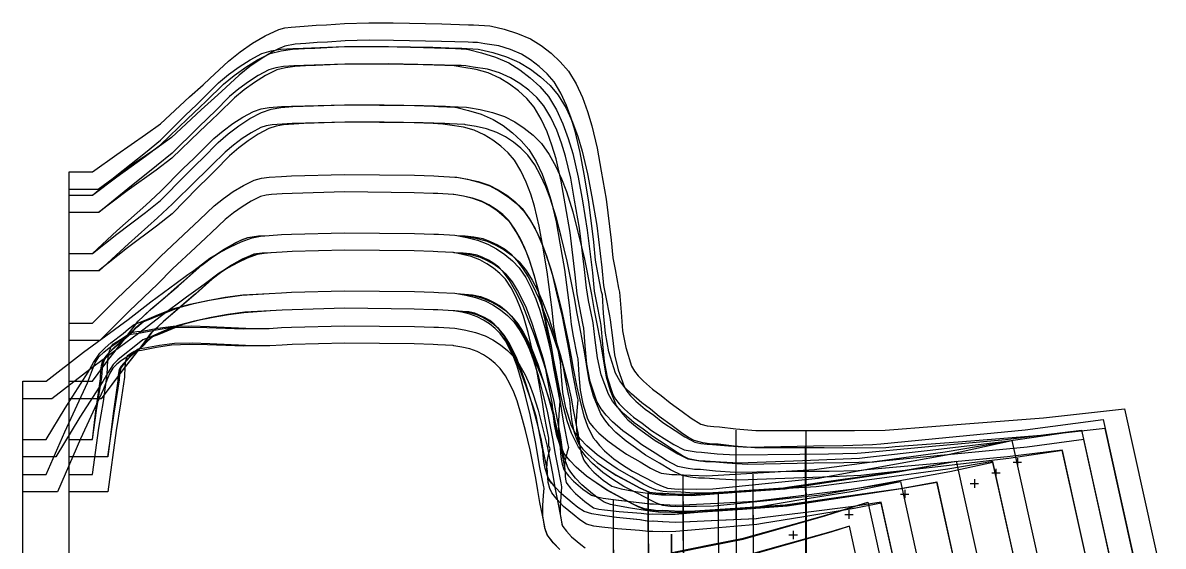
# Model space of a CAD drawing. Header units: inches. Extents: x 0 to 24.5, y 0 to 33.4.
# Drawn here: x 0 to 24.53, y 22.17 to 33.42 of the extents above; entities that cross this region are included whole.
import ezdxf

# ---------------------------------------------------------------- set-up
doc = ezdxf.new("R2010")
doc.units = ezdxf.units.IN

msp = doc.modelspace()

# ---------------------------------------------------------------- linework, layer by layer
at = {"layer": 'T001L001'}
for points in [[(1, 16.711), (1, 30.217), (1.236, 30.217), (1.499, 30.217), (2.024, 30.595), (2.643, 31.02), (2.961, 31.25), (3.587, 31.829), (3.877, 32.09), (4.023, 32.222), (4.425, 32.599), (4.678, 32.799), (4.943, 32.982), (5.217, 33.146), (5.507, 33.28), (5.64, 33.313), (5.777, 33.332), (6.053, 33.353), (6.312, 33.371), (6.533, 33.38), (6.923, 33.411), (7.446, 33.422), (7.968, 33.419), (9.014, 33.397), (9.591, 33.38), (9.695, 33.377), (10.048, 33.358), (10.085, 33.352), (10.355, 33.283), (10.644, 33.195), (10.919, 33.076), (11.149, 32.933), (11.365, 32.769), (11.564, 32.587), (11.739, 32.383), (11.904, 32.109), (12.038, 31.818), (12.15, 31.516), (12.244, 31.207), (12.358, 30.725), (12.445, 30.237), (12.548, 29.633), (12.659, 28.747), (12.695, 28.37), (12.741, 28.119), (12.819, 27.718), (12.839, 27.633), (12.87, 27.203), (12.905, 26.801), (12.97, 26.444), (13.097, 26.044), (13.159, 25.934), (13.238, 25.834), (13.35, 25.717), (13.548, 25.548), (13.734, 25.415), (13.924, 25.252), (14.183, 25.066), (14.381, 24.921), (14.589, 24.796), (14.725, 24.763), (14.864, 24.743), (14.987, 24.739), (15.343, 24.698), (15.768, 24.662), (17.237, 24.662), (17.896, 24.657), (18.555, 24.664), (18.74, 24.679), (20.189, 24.792), (21.96, 24.93), (23.703, 25.124), (24.534, 21.371)], [(23.966, 21.625), (23.285, 24.7), (21.995, 24.557), (20.218, 24.418), (18.769, 24.305), (18.57, 24.289), (17.904, 24.281), (17.238, 24.287), (15.752, 24.287), (15.306, 24.324), (14.96, 24.365), (14.822, 24.369), (14.63, 24.397), (14.444, 24.443), (14.319, 24.509), (14.201, 24.588), (13.97, 24.758), (13.692, 24.957), (13.502, 25.12), (13.316, 25.253), (13.093, 25.444), (12.955, 25.587), (12.847, 25.724), (12.752, 25.893), (12.605, 26.353), (12.533, 26.752), (12.496, 27.173), (12.468, 27.576), (12.453, 27.639), (12.373, 28.05), (12.324, 28.318), (12.286, 28.706), (12.177, 29.578), (12.077, 30.168), (11.994, 30.634), (11.885, 31.093), (11.8, 31.372), (11.699, 31.645), (11.578, 31.907), (11.43, 32.154), (11.279, 32.328), (11.109, 32.484), (10.925, 32.624), (10.728, 32.747), (10.493, 32.852), (10.244, 32.925), (9.941, 32.971), (9.783, 32.997), (9.679, 33.002), (9.579, 33.006), (9.007, 33.022), (7.972, 33.043), (7.455, 33.046), (6.937, 33.036), (6.556, 33.005), (6.333, 32.996), (6.091, 32.979), (5.861, 32.963), (5.638, 32.919), (5.504, 32.864), (5.375, 32.798), (5.125, 32.648), (4.885, 32.482), (4.656, 32.3), (4.276, 31.946), (4.127, 31.812), (3.84, 31.553), (3.199, 30.959), (2.859, 30.713), (2.24, 30.288), (1.62, 29.842), (1.236, 29.842), (1, 29.842)], [(1, 16.711), (1, 29.717), (1.236, 29.717), (1.499, 29.717), (2.024, 30.113), (2.643, 30.559), (2.961, 30.8), (3.54, 31.359), (3.808, 31.611), (3.943, 31.738), (4.315, 32.101), (4.55, 32.293), (4.796, 32.47), (5.051, 32.63), (5.321, 32.764), (5.558, 32.823), (5.803, 32.853), (6.062, 32.871), (6.283, 32.88), (6.923, 32.911), (7.871, 32.913), (8.818, 32.896), (9.341, 32.88), (9.445, 32.877), (9.798, 32.858), (9.835, 32.852), (10.11, 32.782), (10.404, 32.692), (10.685, 32.571), (10.92, 32.426), (11.139, 32.258), (11.342, 32.073), (11.521, 31.865), (11.688, 31.586), (11.825, 31.29), (11.94, 30.982), (12.035, 30.667), (12.152, 30.177), (12.24, 29.679), (12.346, 29.064), (12.458, 28.161), (12.495, 27.777), (12.541, 27.526), (12.619, 27.125), (12.639, 27.04), (12.684, 26.65), (12.732, 26.286), (12.805, 25.963), (12.937, 25.604), (12.998, 25.506), (13.077, 25.407), (13.189, 25.289), (13.387, 25.121), (13.573, 24.987), (13.77, 24.833), (14.038, 24.66), (14.242, 24.525), (14.455, 24.409), (14.587, 24.38), (14.722, 24.363), (14.84, 24.361), (15.185, 24.328), (15.595, 24.301), (17.012, 24.329), (17.648, 24.336), (18.283, 24.356), (18.461, 24.374), (19.857, 24.51), (21.563, 24.677), (23.241, 24.896), (24.072, 21.144)], [(1, 16.711), (1, 29.717), (1.236, 29.717), (1.499, 29.717), (2.024, 30.149), (2.643, 30.637), (2.961, 30.9), (3.496, 31.428), (3.743, 31.666), (3.868, 31.787), (4.21, 32.129), (4.427, 32.311), (4.654, 32.478), (4.891, 32.63), (5.14, 32.76), (5.343, 32.819), (5.553, 32.853), (5.812, 32.871), (6.033, 32.88), (6.923, 32.911), (7.773, 32.911), (8.622, 32.895), (9.091, 32.88), (9.195, 32.877), (9.548, 32.858), (9.585, 32.852), (9.867, 32.78), (10.168, 32.687), (10.454, 32.562), (10.694, 32.413), (10.918, 32.241), (11.125, 32.051), (11.308, 31.838), (11.479, 31.552), (11.618, 31.248), (11.734, 30.933), (11.831, 30.61), (11.949, 30.108), (12.039, 29.599), (12.145, 28.968), (12.258, 28.045), (12.295, 27.651), (12.341, 27.4), (12.419, 26.999), (12.439, 26.914), (12.472, 26.513), (12.508, 26.14), (12.572, 25.807), (12.694, 25.435), (12.753, 25.333), (12.832, 25.234), (12.944, 25.116), (13.141, 24.948), (13.328, 24.814), (13.529, 24.662), (13.801, 24.491), (14.009, 24.358), (14.226, 24.245), (14.485, 24.198), (14.6, 24.196), (14.935, 24.161), (15.334, 24.133), (16.714, 24.152), (17.333, 24.156), (17.951, 24.171), (18.124, 24.187), (19.484, 24.312), (21.145, 24.465), (22.779, 24.669), (23.61, 20.917)], [(23.506, 21.388), (22.825, 24.464), (21.606, 24.304), (19.894, 24.137), (18.498, 24), (18.306, 23.981), (17.663, 23.962), (17.02, 23.954), (15.587, 23.926), (15.155, 23.954), (14.82, 23.986), (14.687, 23.988), (14.502, 24.012), (14.322, 24.052), (14.196, 24.113), (14.075, 24.185), (13.839, 24.342), (13.552, 24.528), (13.348, 24.687), (13.155, 24.825), (12.931, 25.016), (12.794, 25.16), (12.69, 25.29), (12.598, 25.439), (12.445, 25.856), (12.362, 26.22), (12.312, 26.604), (12.269, 26.975), (12.253, 27.046), (12.173, 27.457), (12.124, 27.725), (12.085, 28.12), (11.975, 29.009), (11.871, 29.609), (11.787, 30.085), (11.676, 30.554), (11.589, 30.838), (11.486, 31.116), (11.362, 31.384), (11.211, 31.636), (11.057, 31.814), (10.883, 31.973), (10.695, 32.117), (10.494, 32.242), (10.253, 32.349), (9.999, 32.423), (9.692, 32.471), (9.533, 32.497), (9.429, 32.502), (9.329, 32.506), (8.811, 32.521), (7.871, 32.538), (6.931, 32.536), (6.3, 32.505), (6.083, 32.496), (5.851, 32.48), (5.654, 32.457), (5.463, 32.409), (5.219, 32.288), (4.987, 32.142), (4.764, 31.982), (4.552, 31.807), (4.203, 31.467), (4.065, 31.337), (3.799, 31.087), (3.205, 30.514), (2.866, 30.257), (2.247, 29.811), (1.625, 29.342), (1.236, 29.342), (1, 29.342)], [(23.046, 21.15), (22.362, 24.239), (21.185, 24.092), (19.518, 23.939), (18.159, 23.814), (17.971, 23.796), (17.346, 23.781), (16.72, 23.777), (15.324, 23.758), (14.903, 23.788), (14.578, 23.821), (14.448, 23.823), (14.269, 23.848), (14.094, 23.887), (13.846, 24.018), (13.607, 24.17), (13.315, 24.353), (13.105, 24.513), (12.91, 24.652), (12.686, 24.843), (12.549, 24.987), (12.441, 25.122), (12.35, 25.282), (12.208, 25.712), (12.136, 26.086), (12.098, 26.48), (12.068, 26.856), (12.053, 26.92), (11.973, 27.331), (11.923, 27.599), (11.885, 28.004), (11.774, 28.914), (11.67, 29.53), (11.585, 30.017), (11.472, 30.498), (11.384, 30.79), (11.278, 31.076), (11.152, 31.351), (10.998, 31.609), (10.84, 31.793), (10.662, 31.957), (10.468, 32.104), (10.262, 32.233), (10.015, 32.344), (9.755, 32.421), (9.444, 32.47), (9.283, 32.497), (9.179, 32.502), (9.078, 32.506), (8.614, 32.521), (7.771, 32.535), (6.928, 32.536), (6.047, 32.505), (5.833, 32.496), (5.608, 32.481), (5.447, 32.455), (5.291, 32.41), (5.066, 32.292), (4.852, 32.154), (4.646, 32.003), (4.45, 31.839), (4.13, 31.519), (4.003, 31.396), (3.758, 31.16), (3.213, 30.621), (2.879, 30.345), (2.259, 29.857), (1.634, 29.342), (1.236, 29.342), (1, 29.342)], [(1, 16.711), (1, 28.467), (1.236, 28.467), (1.499, 28.467), (2.024, 28.953), (2.644, 29.504), (2.961, 29.8), (3.453, 30.288), (3.681, 30.508), (3.795, 30.619), (4.11, 30.935), (4.309, 31.102), (4.519, 31.255), (4.736, 31.396), (4.964, 31.518), (5.13, 31.571), (5.303, 31.603), (5.562, 31.621), (5.783, 31.63), (6.923, 31.661), (8.426, 31.645), (8.841, 31.63), (8.945, 31.627), (9.298, 31.608), (9.335, 31.602), (9.589, 31.538), (9.859, 31.456), (10.118, 31.345), (10.334, 31.212), (10.536, 31.059), (10.723, 30.889), (10.888, 30.699), (11.043, 30.442), (11.17, 30.17), (11.276, 29.887), (11.365, 29.597), (11.473, 29.147), (11.556, 28.689), (11.654, 28.123), (11.76, 27.294), (11.795, 26.94), (11.841, 26.689), (11.919, 26.288), (11.939, 26.203), (11.964, 25.853), (11.992, 25.526), (12.045, 25.235), (12.149, 24.91), (12.199, 24.82), (12.278, 24.721), (12.39, 24.603), (12.588, 24.435), (12.774, 24.301), (12.99, 24.151), (13.281, 23.983), (13.503, 23.853), (13.616, 23.793), (13.734, 23.743), (13.964, 23.712), (14.067, 23.714), (14.364, 23.697), (14.718, 23.687), (15.937, 23.756), (17.03, 23.819), (17.182, 23.84), (18.379, 24.002), (19.842, 24.199), (21.279, 24.442), (22.11, 20.689)], [(1, 16.711), (1, 28.467), (1.236, 28.467), (1.499, 28.467), (2.024, 28.881), (2.643, 29.348), (2.961, 29.6), (3.493, 30.138), (3.74, 30.381), (3.864, 30.503), (4.205, 30.852), (4.421, 31.037), (4.649, 31.208), (4.885, 31.364), (5.134, 31.498), (5.34, 31.564), (5.553, 31.603), (5.812, 31.621), (6.033, 31.63), (6.923, 31.661), (7.773, 31.661), (8.622, 31.645), (9.091, 31.63), (9.195, 31.627), (9.548, 31.608), (9.585, 31.602), (9.836, 31.558), (10.105, 31.496), (10.363, 31.406), (10.582, 31.292), (10.789, 31.157), (10.983, 31.004), (11.156, 30.83), (11.324, 30.592), (11.466, 30.336), (11.589, 30.068), (11.695, 29.793), (11.831, 29.362), (11.942, 28.924), (12.077, 28.38), (12.237, 27.581), (12.295, 27.24), (12.341, 26.989), (12.419, 26.588), (12.439, 26.503), (12.495, 26.147), (12.553, 25.815), (12.633, 25.521), (12.768, 25.197), (12.827, 25.109), (12.906, 25.01), (13.018, 24.892), (13.216, 24.724), (13.402, 24.59), (13.605, 24.445), (13.879, 24.284), (14.089, 24.158), (14.307, 24.051), (14.564, 24.011), (14.679, 24.011), (15.012, 23.985), (15.409, 23.966), (16.776, 24.017), (18.002, 24.064), (18.174, 24.084), (19.519, 24.239), (21.163, 24.429), (22.779, 24.669), (23.61, 20.917)], [(21.547, 20.917), (20.867, 23.992), (19.898, 23.829), (18.43, 23.63), (17.233, 23.468), (17.066, 23.446), (15.959, 23.381), (14.723, 23.311), (14.348, 23.322), (14.06, 23.339), (13.944, 23.336), (13.779, 23.351), (13.617, 23.381), (13.483, 23.438), (13.353, 23.506), (13.1, 23.655), (12.788, 23.834), (12.557, 23.995), (12.356, 24.139), (12.132, 24.33), (11.995, 24.474), (11.886, 24.611), (11.803, 24.76), (11.68, 25.144), (11.62, 25.477), (11.59, 25.824), (11.567, 26.146), (11.553, 26.209), (11.473, 26.62), (11.424, 26.887), (11.388, 27.251), (11.283, 28.067), (11.187, 28.619), (11.109, 29.054), (11.005, 29.483), (10.926, 29.742), (10.831, 29.996), (10.718, 30.239), (10.579, 30.468), (10.439, 30.629), (10.281, 30.774), (10.11, 30.903), (9.927, 31.016), (9.709, 31.113), (9.479, 31.179), (9.186, 31.223), (9.034, 31.247), (8.929, 31.252), (8.828, 31.256), (8.418, 31.27), (6.926, 31.286), (5.796, 31.255), (5.583, 31.246), (5.363, 31.231), (5.239, 31.208), (5.12, 31.17), (4.914, 31.061), (4.719, 30.934), (4.53, 30.796), (4.35, 30.645), (4.059, 30.352), (3.942, 30.239), (3.716, 30.02), (3.221, 29.529), (2.896, 29.227), (2.276, 28.675), (1.646, 28.092), (1.236, 28.092), (1, 28.092)], [(23.046, 21.15), (22.365, 24.228), (21.212, 24.057), (19.562, 23.867), (18.217, 23.712), (18.031, 23.69), (17.411, 23.66), (16.791, 23.642), (15.407, 23.591), (14.988, 23.611), (14.665, 23.636), (14.536, 23.635), (14.358, 23.656), (14.184, 23.691), (13.935, 23.813), (13.695, 23.957), (13.4, 24.131), (13.184, 24.285), (12.984, 24.428), (12.76, 24.619), (12.623, 24.763), (12.524, 24.887), (12.436, 25.018), (12.277, 25.399), (12.186, 25.733), (12.125, 26.086), (12.071, 26.431), (12.053, 26.509), (11.973, 26.92), (11.926, 27.174), (11.868, 27.513), (11.711, 28.299), (11.58, 28.827), (11.474, 29.244), (11.344, 29.654), (11.25, 29.899), (11.14, 30.138), (11.014, 30.367), (10.864, 30.579), (10.718, 30.725), (10.555, 30.854), (10.381, 30.968), (10.196, 31.064), (9.978, 31.14), (9.751, 31.192), (9.522, 31.232), (9.508, 31.234), (9.179, 31.252), (9.078, 31.256), (8.614, 31.271), (7.771, 31.285), (6.928, 31.286), (6.047, 31.255), (5.833, 31.246), (5.612, 31.231), (5.449, 31.201), (5.291, 31.151), (5.066, 31.029), (4.851, 30.887), (4.645, 30.733), (4.448, 30.565), (4.13, 30.239), (4.003, 30.114), (3.758, 29.873), (3.212, 29.32), (2.873, 29.051), (2.253, 28.584), (1.629, 28.092), (1.236, 28.092), (1, 28.092)], [(1, 16.711), (1, 26.967), (1.236, 26.967), (1.499, 26.967), (2.023, 27.489), (2.644, 28.082), (2.961, 28.4), (3.458, 28.868), (3.687, 29.08), (3.803, 29.186), (4.12, 29.489), (4.32, 29.649), (4.529, 29.796), (4.747, 29.929), (4.975, 30.041), (5.137, 30.082), (5.303, 30.103), (5.562, 30.121), (5.783, 30.13), (6.923, 30.161), (8.426, 30.145), (8.841, 30.13), (8.945, 30.127), (9.298, 30.108), (9.335, 30.102), (9.566, 30.059), (9.813, 30), (10.051, 29.915), (10.252, 29.807), (10.441, 29.681), (10.618, 29.539), (10.777, 29.377), (10.93, 29.156), (11.058, 28.919), (11.169, 28.67), (11.264, 28.416), (11.386, 28.018), (11.485, 27.612), (11.604, 27.11), (11.745, 26.372), (11.795, 26.057), (11.841, 25.806), (11.919, 25.405), (11.939, 25.32), (11.919, 25.081), (11.904, 24.858), (11.909, 24.656), (11.945, 24.426), (11.97, 24.36), (12.049, 24.261), (12.161, 24.143), (12.359, 23.975), (12.545, 23.841), (12.756, 23.704), (13.04, 23.553), (13.257, 23.436), (13.481, 23.337), (13.683, 23.311), (13.772, 23.314), (14.033, 23.3), (14.343, 23.294), (15.409, 23.363), (16.365, 23.427), (16.498, 23.446), (17.545, 23.596), (18.823, 23.78), (20.079, 24.002), (20.91, 20.249)], [(1, 16.711), (1, 26.967), (1.236, 26.967), (1.499, 26.967), (2.023, 27.489), (2.644, 28.082), (2.961, 28.4), (3.458, 28.868), (3.687, 29.08), (3.803, 29.186), (4.12, 29.489), (4.32, 29.649), (4.529, 29.796), (4.747, 29.929), (4.975, 30.041), (5.137, 30.082), (5.303, 30.103), (5.562, 30.121), (5.783, 30.13), (6.923, 30.161), (8.426, 30.145), (8.841, 30.13), (8.945, 30.127), (9.298, 30.108), (9.335, 30.102), (9.559, 30.065), (9.799, 30.013), (10.031, 29.935), (10.227, 29.835), (10.413, 29.717), (10.587, 29.583), (10.744, 29.43), (10.896, 29.219), (11.025, 28.992), (11.137, 28.755), (11.234, 28.51), (11.36, 28.128), (11.464, 27.738), (11.589, 27.255), (11.74, 26.544), (11.795, 26.24), (11.841, 25.989), (11.919, 25.588), (11.939, 25.503), (12.004, 25.229), (12.069, 24.973), (12.149, 24.749), (12.273, 24.504), (12.325, 24.439), (12.404, 24.34), (12.516, 24.222), (12.714, 24.054), (12.9, 23.92), (13.119, 23.782), (13.413, 23.632), (13.638, 23.514), (13.752, 23.46), (13.87, 23.417), (14.099, 23.396), (14.2, 23.403), (14.494, 23.399), (14.843, 23.405), (16.042, 23.527), (17.117, 23.638), (17.266, 23.666), (18.44, 23.879), (19.873, 24.139), (21.279, 24.442), (22.11, 20.689)], [(20.347, 20.478), (19.667, 23.548), (18.882, 23.409), (17.598, 23.225), (16.552, 23.075), (16.404, 23.053), (15.434, 22.989), (14.351, 22.919), (14.02, 22.926), (13.769, 22.938), (13.665, 22.935), (13.372, 22.973), (13.242, 23.023), (13.116, 23.085), (12.869, 23.219), (12.565, 23.381), (12.333, 23.532), (12.127, 23.679), (11.903, 23.87), (11.766, 24.014), (11.639, 24.174), (11.581, 24.331), (11.535, 24.622), (11.529, 24.866), (11.545, 25.11), (11.561, 25.292), (11.553, 25.326), (11.473, 25.737), (11.426, 25.993), (11.375, 26.307), (11.237, 27.032), (11.121, 27.519), (11.028, 27.903), (10.912, 28.28), (10.828, 28.505), (10.731, 28.724), (10.617, 28.933), (10.482, 29.128), (10.351, 29.262), (10.204, 29.38), (10.047, 29.485), (9.881, 29.574), (9.683, 29.645), (9.478, 29.694), (9.271, 29.732), (9.258, 29.734), (8.929, 29.752), (8.828, 29.756), (8.418, 29.77), (6.926, 29.786), (5.796, 29.755), (5.583, 29.746), (5.351, 29.73), (5.232, 29.715), (5.116, 29.686), (4.913, 29.586), (4.719, 29.467), (4.532, 29.336), (4.353, 29.193), (4.059, 28.912), (3.941, 28.804), (3.713, 28.594), (3.223, 28.131), (2.906, 27.814), (2.285, 27.221), (1.654, 26.592), (1.236, 26.592), (1, 26.592)], [(21.547, 20.917), (20.871, 23.97), (19.946, 23.771), (18.507, 23.51), (17.333, 23.297), (17.17, 23.267), (16.081, 23.154), (14.866, 23.03), (14.494, 23.024), (14.21, 23.028), (14.095, 23.02), (13.931, 23.028), (13.77, 23.049), (13.635, 23.099), (13.505, 23.161), (13.248, 23.295), (12.933, 23.456), (12.691, 23.609), (12.482, 23.758), (12.258, 23.949), (12.121, 24.093), (12.031, 24.206), (11.956, 24.3), (11.803, 24.6), (11.71, 24.864), (11.64, 25.139), (11.574, 25.417), (11.553, 25.509), (11.473, 25.92), (11.426, 26.172), (11.372, 26.471), (11.224, 27.169), (11.103, 27.637), (11.004, 28.006), (10.885, 28.367), (10.8, 28.582), (10.702, 28.791), (10.588, 28.99), (10.455, 29.175), (10.326, 29.301), (10.183, 29.412), (10.029, 29.509), (9.868, 29.591), (9.677, 29.655), (9.479, 29.698), (9.275, 29.732), (9.258, 29.734), (8.929, 29.752), (8.828, 29.756), (8.418, 29.77), (6.926, 29.786), (5.796, 29.755), (5.583, 29.746), (5.351, 29.73), (5.232, 29.715), (5.116, 29.686), (4.913, 29.586), (4.719, 29.467), (4.532, 29.336), (4.353, 29.193), (4.059, 28.912), (3.941, 28.804), (3.713, 28.594), (3.223, 28.131), (2.906, 27.814), (2.285, 27.221), (1.654, 26.592), (1.236, 26.592), (1, 26.592)], [(0, 16.711), (0, 25.717), (0.236, 25.717), (0.499, 25.717), (1.309, 26.341), (2.264, 27.045), (2.755, 27.425), (3.3, 27.829), (3.551, 28.01), (3.677, 28.101), (4.026, 28.362), (4.243, 28.493), (4.468, 28.61), (4.697, 28.716), (4.935, 28.802), (5.117, 28.836), (5.303, 28.853), (5.562, 28.871), (5.783, 28.88), (6.923, 28.911), (8.426, 28.895), (8.841, 28.88), (8.945, 28.877), (9.298, 28.858), (9.335, 28.852), (9.514, 28.843), (9.706, 28.825), (9.895, 28.786), (10.058, 28.725), (10.214, 28.65), (10.362, 28.561), (10.499, 28.456), (10.638, 28.305), (10.759, 28.139), (10.869, 27.964), (10.967, 27.781), (11.101, 27.494), (11.218, 27.198), (11.361, 26.832), (11.544, 26.289), (11.615, 26.057), (11.661, 25.806), (11.739, 25.405), (11.759, 25.32), (11.784, 25.076), (11.811, 24.849), (11.853, 24.647), (11.933, 24.422), (11.97, 24.36), (12.049, 24.261), (12.161, 24.143), (12.359, 23.975), (12.545, 23.841), (12.759, 23.702), (13.046, 23.548), (13.266, 23.429), (13.493, 23.328), (13.695, 23.302), (13.784, 23.306), (14.044, 23.293), (14.353, 23.287), (15.418, 23.358), (16.372, 23.422), (16.505, 23.442), (17.549, 23.593), (18.825, 23.778), (20.079, 24.002), (20.91, 20.249)], [(1, 16.711), (1, 25.717), (1.236, 25.717), (1.499, 25.717), (1.853, 26.19), (2.276, 26.73), (2.49, 27.017), (2.774, 27.282), (3.073, 27.532), (3.342, 27.764), (3.478, 27.881), (3.853, 28.215), (4.086, 28.392), (4.331, 28.553), (4.584, 28.698), (4.715, 28.761), (4.851, 28.811), (5.075, 28.845), (5.303, 28.853), (5.562, 28.871), (5.783, 28.88), (6.923, 28.911), (8.426, 28.895), (8.841, 28.88), (8.945, 28.877), (9.298, 28.858), (9.335, 28.852), (9.551, 28.809), (9.782, 28.751), (10.004, 28.668), (10.191, 28.565), (10.368, 28.444), (10.532, 28.309), (10.679, 28.155), (10.819, 27.946), (10.937, 27.722), (11.038, 27.488), (11.124, 27.248), (11.234, 26.873), (11.322, 26.492), (11.428, 26.02), (11.551, 25.326), (11.595, 25.03), (11.641, 24.779), (11.719, 24.378), (11.739, 24.293), (11.705, 24.17), (11.674, 24.054), (11.657, 23.948), (11.652, 23.823), (11.659, 23.786), (11.738, 23.687), (11.85, 23.569), (12.048, 23.401), (12.234, 23.267), (12.359, 23.231), (12.489, 23.208), (12.82, 23.162), (13.327, 23.108), (13.496, 23.083), (13.571, 23.084), (13.79, 23.068), (14.05, 23.058), (14.946, 23.1), (15.75, 23.137), (15.863, 23.152), (16.744, 23.261), (17.821, 23.395), (18.879, 23.562), (19.71, 19.809)], [(1, 16.711), (1, 25.717), (1.236, 25.717), (1.499, 25.717), (1.846, 26.182), (2.26, 26.714), (2.47, 26.997), (2.754, 27.265), (3.053, 27.52), (3.322, 27.755), (3.459, 27.872), (3.837, 28.209), (4.073, 28.387), (4.32, 28.549), (4.575, 28.694), (4.707, 28.758), (4.844, 28.809), (5.071, 28.844), (5.303, 28.853), (5.562, 28.871), (5.783, 28.88), (6.923, 28.911), (8.426, 28.895), (8.841, 28.88), (8.945, 28.877), (9.298, 28.858), (9.335, 28.852), (9.545, 28.827), (9.772, 28.789), (9.991, 28.727), (10.178, 28.642), (10.357, 28.54), (10.525, 28.422), (10.678, 28.286), (10.829, 28.096), (10.958, 27.89), (11.073, 27.673), (11.174, 27.449), (11.308, 27.098), (11.422, 26.739), (11.56, 26.294), (11.731, 25.638), (11.795, 25.357), (11.841, 25.106), (11.919, 24.705), (11.939, 24.62), (11.96, 24.457), (11.981, 24.305), (12.013, 24.17), (12.07, 24.02), (12.096, 23.979), (12.175, 23.88), (12.287, 23.762), (12.484, 23.594), (12.671, 23.46), (12.873, 23.405), (13.137, 23.358), (13.541, 23.3), (13.742, 23.275), (13.831, 23.279), (14.089, 23.267), (14.396, 23.263), (15.453, 23.338), (16.4, 23.407), (16.532, 23.427), (17.569, 23.583), (18.835, 23.773), (20.079, 24.002), (20.91, 20.249)], [(20.347, 20.478), (19.668, 23.547), (18.885, 23.408), (17.603, 23.222), (16.559, 23.07), (16.412, 23.049), (15.443, 22.983), (14.362, 22.912), (14.031, 22.918), (13.781, 22.93), (13.678, 22.926), (13.383, 22.964), (13.252, 23.015), (13.125, 23.078), (12.875, 23.214), (12.567, 23.379), (12.333, 23.532), (12.127, 23.679), (11.903, 23.87), (11.766, 24.014), (11.661, 24.146), (11.592, 24.261), (11.492, 24.545), (11.44, 24.788), (11.411, 25.036), (11.389, 25.258), (11.373, 25.326), (11.293, 25.737), (11.25, 25.968), (11.187, 26.174), (11.008, 26.704), (10.871, 27.056), (10.762, 27.331), (10.638, 27.598), (10.462, 27.901), (10.359, 28.041), (10.242, 28.169), (10.136, 28.251), (10.021, 28.32), (9.899, 28.378), (9.773, 28.425), (9.627, 28.455), (9.477, 28.47), (9.296, 28.478), (9.258, 28.484), (8.929, 28.502), (8.828, 28.506), (8.418, 28.52), (6.926, 28.536), (5.796, 28.505), (5.583, 28.496), (5.342, 28.479), (5.192, 28.466), (5.045, 28.439), (4.83, 28.361), (4.622, 28.265), (4.418, 28.159), (4.222, 28.04), (3.899, 27.798), (3.77, 27.706), (3.521, 27.526), (2.982, 27.126), (2.491, 26.746), (1.535, 26.042), (0.627, 25.342), (0.236, 25.342), (0, 25.342)], [(19.147, 20.037), (18.465, 23.117), (17.873, 23.024), (16.79, 22.889), (15.909, 22.78), (15.783, 22.764), (14.964, 22.725), (14.051, 22.683), (13.769, 22.694), (13.561, 22.709), (13.471, 22.707), (13.279, 22.736), (12.774, 22.789), (12.42, 22.839), (12.245, 22.869), (12.076, 22.919), (11.942, 23.006), (11.816, 23.105), (11.592, 23.296), (11.455, 23.44), (11.373, 23.53), (11.305, 23.629), (11.276, 23.798), (11.283, 23.985), (11.307, 24.133), (11.342, 24.266), (11.316, 24.331), (11.314, 24.498), (11.273, 24.71), (11.225, 24.968), (11.181, 25.266), (11.061, 25.946), (10.958, 26.403), (10.875, 26.763), (10.771, 27.117), (10.696, 27.327), (10.607, 27.531), (10.504, 27.727), (10.381, 27.91), (10.261, 28.036), (10.127, 28.147), (9.983, 28.245), (9.83, 28.33), (9.648, 28.397), (9.458, 28.445), (9.268, 28.483), (9.258, 28.484), (8.929, 28.502), (8.828, 28.506), (8.418, 28.52), (6.926, 28.536), (5.796, 28.505), (5.583, 28.496), (5.334, 28.479), (5.15, 28.473), (4.97, 28.446), (4.731, 28.344), (4.504, 28.215), (4.285, 28.07), (4.076, 27.911), (3.725, 27.598), (3.587, 27.479), (3.32, 27.25), (3.037, 27.013), (2.767, 26.762), (2.574, 26.502), (2.151, 25.962), (1.687, 25.342), (1.236, 25.342), (1, 25.342)], [(20.347, 20.478), (19.668, 23.545), (18.897, 23.403), (17.625, 23.212), (16.588, 23.057), (16.442, 23.034), (15.48, 22.964), (14.407, 22.888), (14.078, 22.892), (13.83, 22.903), (13.727, 22.899), (13.492, 22.928), (13.077, 22.988), (12.791, 23.039), (12.646, 23.07), (12.507, 23.116), (12.377, 23.202), (12.253, 23.298), (12.029, 23.489), (11.892, 23.633), (11.79, 23.762), (11.733, 23.851), (11.654, 24.059), (11.612, 24.235), (11.588, 24.408), (11.57, 24.554), (11.553, 24.626), (11.473, 25.037), (11.428, 25.281), (11.366, 25.548), (11.199, 26.191), (11.065, 26.622), (10.959, 26.96), (10.833, 27.29), (10.745, 27.485), (10.645, 27.674), (10.532, 27.853), (10.4, 28.018), (10.277, 28.128), (10.141, 28.224), (9.996, 28.307), (9.844, 28.375), (9.666, 28.426), (9.482, 28.457), (9.283, 28.48), (9.258, 28.484), (8.929, 28.502), (8.828, 28.506), (8.418, 28.52), (6.926, 28.536), (5.796, 28.505), (5.583, 28.496), (5.334, 28.479), (5.147, 28.472), (4.964, 28.444), (4.722, 28.34), (4.493, 28.21), (4.271, 28.065), (4.059, 27.905), (3.706, 27.59), (3.567, 27.471), (3.301, 27.239), (3.018, 26.998), (2.748, 26.743), (2.558, 26.487), (2.144, 25.955), (1.688, 25.342), (1.236, 25.342), (1, 25.342)], [(0, 16.711), (0, 24.467), (0.236, 24.467), (0.499, 24.467), (0.911, 25.141), (1.405, 25.914), (1.522, 26.124), (1.654, 26.323), (1.771, 26.439), (1.897, 26.545), (2.16, 26.747), (2.274, 26.847), (2.394, 26.937), (2.615, 27.022), (2.919, 27.154), (3.227, 27.273), (3.598, 27.374), (3.973, 27.456), (4.351, 27.525), (4.732, 27.576), (5.303, 27.603), (5.562, 27.621), (5.783, 27.63), (6.923, 27.661), (8.426, 27.645), (8.841, 27.63), (8.945, 27.627), (9.298, 27.608), (9.335, 27.602), (9.499, 27.593), (9.675, 27.576), (9.848, 27.539), (9.997, 27.483), (10.14, 27.413), (10.276, 27.331), (10.401, 27.234), (10.527, 27.095), (10.638, 26.943), (10.828, 26.614), (10.949, 26.349), (11.055, 26.078), (11.185, 25.741), (11.351, 25.243), (11.415, 25.03), (11.461, 24.779), (11.539, 24.378), (11.559, 24.293), (11.569, 24.165), (11.581, 24.045), (11.601, 23.938), (11.64, 23.819), (11.659, 23.786), (11.738, 23.687), (11.85, 23.569), (12.048, 23.401), (12.234, 23.267), (12.358, 23.231), (12.487, 23.208), (12.816, 23.162), (13.32, 23.108), (13.49, 23.083), (13.565, 23.084), (13.784, 23.068), (14.044, 23.058), (14.942, 23.099), (15.747, 23.137), (15.859, 23.151), (16.742, 23.261), (17.819, 23.395), (18.879, 23.562), (19.71, 19.809)], [(1, 16.711), (1, 24.467), (1.236, 24.467), (1.499, 24.467), (1.572, 25.072), (1.671, 25.772), (1.679, 25.96), (1.69, 26.052), (1.715, 26.14), (1.769, 26.227), (1.835, 26.307), (1.982, 26.456), (2.305, 26.731), (2.435, 26.872), (2.578, 26.998), (2.779, 27.074), (3.057, 27.193), (3.338, 27.299), (3.676, 27.388), (4.019, 27.459), (4.364, 27.519), (4.711, 27.565), (5.303, 27.603), (5.562, 27.621), (5.783, 27.63), (6.923, 27.661), (8.426, 27.645), (8.841, 27.63), (8.945, 27.627), (9.298, 27.608), (9.335, 27.602), (9.531, 27.567), (9.741, 27.518), (9.944, 27.447), (10.115, 27.357), (10.277, 27.251), (10.428, 27.132), (10.563, 26.995), (10.695, 26.808), (10.805, 26.608), (10.9, 26.398), (10.983, 26.182), (11.089, 25.845), (11.175, 25.501), (11.279, 25.076), (11.403, 24.45), (11.448, 24.183), (11.494, 23.933), (11.572, 23.531), (11.592, 23.446), (11.574, 23.235), (11.56, 23.036), (11.564, 22.857), (11.595, 22.653), (11.617, 22.594), (11.696, 22.495), (11.808, 22.377), (12.005, 22.209), (12.096, 22.137)], [(1, 16.711), (1, 24.467), (1.236, 24.467), (1.499, 24.467), (1.587, 25.087), (1.703, 25.804), (1.716, 25.997), (1.729, 26.091), (1.756, 26.18), (1.872, 26.34), (2.014, 26.481), (2.325, 26.744), (2.451, 26.878), (2.588, 26.998), (2.786, 27.074), (3.06, 27.192), (3.337, 27.298), (3.67, 27.386), (4.008, 27.458), (4.347, 27.519), (4.689, 27.565), (5.303, 27.603), (5.562, 27.621), (5.783, 27.63), (6.923, 27.661), (8.426, 27.645), (8.841, 27.63), (8.945, 27.627), (9.298, 27.608), (9.335, 27.602), (9.519, 27.582), (9.718, 27.551), (9.911, 27.498), (10.075, 27.425), (10.233, 27.337), (10.381, 27.236), (10.516, 27.118), (10.65, 26.953), (10.765, 26.774), (10.867, 26.585), (10.958, 26.39), (11.078, 26.083), (11.181, 25.77), (11.306, 25.382), (11.461, 24.808), (11.52, 24.563), (11.566, 24.312), (11.644, 23.911), (11.664, 23.826), (11.665, 23.749), (11.666, 23.677), (11.674, 23.612), (11.692, 23.54), (11.702, 23.519), (11.781, 23.42), (11.893, 23.302), (12.09, 23.134), (12.277, 23), (12.394, 22.969), (12.516, 22.952), (12.827, 22.917), (13.301, 22.88), (13.473, 22.862), (13.549, 22.866), (13.77, 22.859), (14.032, 22.86), (14.934, 22.937), (15.743, 23.008), (15.856, 23.027), (16.739, 23.173), (17.819, 23.351), (18.879, 23.562), (19.71, 19.809)], [(19.147, 20.037), (18.465, 23.117), (17.872, 23.024), (16.788, 22.889), (15.905, 22.779), (15.779, 22.763), (14.96, 22.725), (14.046, 22.683), (13.763, 22.694), (13.555, 22.709), (13.465, 22.707), (13.273, 22.736), (12.77, 22.79), (12.418, 22.839), (12.244, 22.869), (12.076, 22.919), (11.942, 23.006), (11.816, 23.105), (11.592, 23.296), (11.455, 23.44), (11.347, 23.575), (11.295, 23.666), (11.237, 23.844), (11.209, 23.992), (11.196, 24.132), (11.188, 24.235), (11.173, 24.299), (11.093, 24.71), (11.05, 24.941), (10.993, 25.13), (10.832, 25.615), (10.708, 25.937), (10.609, 26.188), (10.497, 26.432), (10.34, 26.706), (10.247, 26.833), (10.142, 26.948), (10.048, 27.022), (9.945, 27.084), (9.725, 27.179), (9.594, 27.207), (9.46, 27.22), (9.295, 27.228), (9.258, 27.234), (8.929, 27.252), (8.828, 27.256), (8.418, 27.27), (6.926, 27.286), (5.796, 27.255), (5.583, 27.246), (5.325, 27.228), (4.778, 27.203), (4.413, 27.154), (4.051, 27.088), (3.691, 27.009), (3.336, 26.913), (3.043, 26.8), (2.753, 26.674), (2.585, 26.609), (2.399, 26.457), (2.162, 26.275), (2.047, 26.18), (1.942, 26.075), (1.826, 25.9), (1.723, 25.715), (1.229, 24.943), (0.71, 24.092), (0.236, 24.092), (0, 24.092)], [(11.55, 22.104), (11.413, 22.248), (11.286, 22.408), (11.23, 22.558), (11.189, 22.824), (11.185, 23.045), (11.2, 23.264), (11.214, 23.419), (11.206, 23.452), (11.125, 23.863), (11.079, 24.118), (11.034, 24.383), (10.913, 24.995), (10.813, 25.406), (10.731, 25.728), (10.632, 26.044), (10.561, 26.23), (10.479, 26.411), (10.384, 26.584), (10.271, 26.745), (10.163, 26.853), (10.042, 26.949), (9.913, 27.034), (9.776, 27.105), (9.614, 27.162), (9.446, 27.201), (9.272, 27.232), (9.258, 27.234), (8.929, 27.252), (8.828, 27.256), (8.418, 27.27), (6.926, 27.286), (5.796, 27.255), (5.583, 27.246), (5.328, 27.229), (4.758, 27.192), (4.426, 27.148), (4.096, 27.091), (3.768, 27.023), (3.445, 26.938), (2.915, 26.725), (2.784, 26.675), (2.671, 26.576), (2.569, 26.465), (2.297, 26.233), (2.173, 26.108), (2.117, 26.041), (2.072, 25.967), (2.048, 25.848), (2.043, 25.724), (1.944, 25.023), (1.832, 24.092), (1.236, 24.092), (1, 24.092)], [(19.147, 20.037), (18.47, 23.098), (17.886, 22.982), (16.8, 22.803), (15.917, 22.657), (15.79, 22.636), (14.967, 22.564), (14.049, 22.485), (13.764, 22.484), (13.554, 22.491), (13.463, 22.486), (13.267, 22.507), (12.791, 22.544), (12.458, 22.581), (12.288, 22.605), (12.124, 22.649), (11.987, 22.736), (11.859, 22.838), (11.635, 23.029), (11.498, 23.173), (11.382, 23.319), (11.337, 23.412), (11.304, 23.545), (11.292, 23.651), (11.29, 23.744), (11.29, 23.782), (11.278, 23.832), (11.198, 24.243), (11.153, 24.485), (11.098, 24.715), (10.946, 25.275), (10.826, 25.649), (10.73, 25.942), (10.618, 26.227), (10.454, 26.554), (10.355, 26.707), (10.241, 26.848), (10.136, 26.94), (10.02, 27.019), (9.896, 27.088), (9.767, 27.145), (9.616, 27.186), (9.46, 27.211), (9.285, 27.23), (9.258, 27.234), (8.929, 27.252), (8.828, 27.256), (8.418, 27.27), (6.926, 27.286), (5.796, 27.255), (5.583, 27.246), (5.328, 27.228), (4.737, 27.192), (4.41, 27.148), (4.086, 27.09), (3.763, 27.022), (3.445, 26.937), (2.924, 26.725), (2.793, 26.675), (2.686, 26.581), (2.587, 26.476), (2.326, 26.256), (2.207, 26.137), (2.11, 26.003), (2.082, 25.879), (2.074, 25.748), (1.957, 25.031), (1.825, 24.092), (1.236, 24.092), (1, 24.092)], [(0, 16.711), (0, 23.717), (0.236, 23.717), (0.499, 23.717), (0.901, 24.633), (1.39, 25.686), (1.496, 25.973), (1.557, 26.112), (1.633, 26.242), (1.74, 26.345), (1.859, 26.436), (2.112, 26.602), (2.219, 26.69), (2.333, 26.764), (2.45, 26.787), (2.571, 26.798), (2.903, 26.858), (3.236, 26.905), (3.625, 26.911), (4.015, 26.898), (4.796, 26.859), (5.303, 26.853), (5.562, 26.871), (5.783, 26.88), (6.923, 26.911), (8.426, 26.895), (8.841, 26.88), (8.945, 26.877), (9.298, 26.858), (9.335, 26.852), (9.531, 26.817), (9.741, 26.768), (9.944, 26.697), (10.115, 26.607), (10.277, 26.501), (10.428, 26.382), (10.563, 26.245), (10.695, 26.058), (10.805, 25.858), (10.9, 25.648), (10.983, 25.432), (11.089, 25.095), (11.175, 24.751), (11.279, 24.326), (11.403, 23.7), (11.448, 23.433), (11.494, 23.183), (11.572, 22.781), (11.592, 22.696), (11.595, 22.67), (11.599, 22.646), (11.604, 22.625), (11.612, 22.601), (11.617, 22.594), (11.696, 22.495), (11.808, 22.377), (12.005, 22.209), (12.095, 22.136)], [(1, 16.711), (1, 23.717), (1.236, 23.717), (1.499, 23.717), (1.635, 24.712), (1.733, 25.286), (1.817, 25.862), (1.83, 26.174), (1.85, 26.325), (1.898, 26.466), (1.948, 26.519), (2.008, 26.561), (2.14, 26.636), (2.252, 26.713), (2.371, 26.738), (2.493, 26.751), (2.829, 26.818), (3.167, 26.871), (3.563, 26.882), (3.959, 26.876), (4.753, 26.848), (5.303, 26.853), (5.562, 26.871), (5.783, 26.88), (6.923, 26.911), (8.426, 26.895), (8.841, 26.88), (8.945, 26.877), (9.298, 26.858), (9.335, 26.852), (9.531, 26.817), (9.741, 26.768), (9.944, 26.697), (10.115, 26.607), (10.277, 26.501), (10.428, 26.382), (10.563, 26.245), (10.695, 26.058), (10.805, 25.858), (10.9, 25.648), (10.983, 25.432), (11.089, 25.095), (11.175, 24.751), (11.279, 24.326), (11.403, 23.7), (11.448, 23.433), (11.494, 23.183), (11.572, 22.781), (11.592, 22.696), (11.595, 22.67), (11.599, 22.646), (11.604, 22.625), (11.612, 22.601), (11.617, 22.594), (11.696, 22.495), (11.808, 22.377), (12.005, 22.209), (12.095, 22.137)], [(11.55, 22.104), (11.412, 22.249), (11.281, 22.416), (11.244, 22.517), (11.229, 22.579), (11.221, 22.629), (11.215, 22.661), (11.206, 22.702), (11.125, 23.113), (11.079, 23.368), (11.034, 23.633), (10.913, 24.245), (10.813, 24.656), (10.731, 24.978), (10.632, 25.294), (10.561, 25.48), (10.479, 25.661), (10.384, 25.834), (10.271, 25.995), (10.163, 26.103), (10.042, 26.199), (9.913, 26.284), (9.776, 26.355), (9.614, 26.412), (9.446, 26.451), (9.272, 26.482), (9.258, 26.484), (8.929, 26.502), (8.828, 26.506), (8.418, 26.52), (6.926, 26.536), (5.796, 26.505), (5.583, 26.496), (5.314, 26.478), (4.788, 26.484), (4.024, 26.523), (3.642, 26.535), (3.26, 26.529), (2.943, 26.485), (2.628, 26.427), (2.479, 26.406), (2.336, 26.301), (2.125, 26.163), (2.026, 26.088), (1.937, 26.001), (1.873, 25.892), (1.822, 25.774), (1.732, 25.532), (1.243, 24.479), (0.744, 23.342), (0.236, 23.342), (0, 23.342)], [(11.55, 22.104), (11.412, 22.249), (11.281, 22.416), (11.244, 22.517), (11.229, 22.579), (11.221, 22.629), (11.215, 22.661), (11.206, 22.702), (11.125, 23.113), (11.079, 23.368), (11.034, 23.633), (10.913, 24.245), (10.813, 24.656), (10.731, 24.978), (10.632, 25.294), (10.561, 25.48), (10.479, 25.661), (10.384, 25.834), (10.271, 25.995), (10.163, 26.103), (10.042, 26.199), (9.913, 26.284), (9.776, 26.355), (9.614, 26.412), (9.446, 26.451), (9.272, 26.482), (9.258, 26.484), (8.929, 26.502), (8.828, 26.506), (8.418, 26.52), (6.926, 26.536), (5.796, 26.505), (5.583, 26.496), (5.318, 26.478), (4.752, 26.473), (3.974, 26.5), (3.585, 26.507), (3.197, 26.495), (2.875, 26.445), (2.555, 26.381), (2.394, 26.356), (2.354, 26.328), (2.296, 26.296), (2.248, 26.254), (2.212, 26.15), (2.197, 26.038), (2.188, 25.808), (2.104, 25.232), (2.006, 24.657), (1.827, 23.342), (1.236, 23.342), (1, 23.342)], [(15.371, 16.707), (15.348, 24.67)], [(16.843, 24.643), (16.87, 16.712)], [(15.341, 24.319), (15.371, 16.707)], [(16.87, 16.712), (16.837, 24.312)], [(15.371, 16.707), (15.348, 24.133)], [(16.843, 24.146), (16.87, 16.712)], [(21.397, 24.067), (21.397, 23.885)], [(15.371, 16.707), (15.348, 23.947)], [(16.843, 24.014), (16.87, 16.712)], [(20.935, 23.839), (20.935, 23.658)], [(21.306, 23.976), (21.488, 23.976)], [(14.231, 16.707), (14.209, 23.675)], [(15.704, 23.723), (15.731, 16.712)], [(20.473, 23.612), (20.473, 23.43)], [(20.473, 23.612), (20.473, 23.43)], [(20.844, 23.748), (21.026, 23.748)], [(13.481, 16.707), (13.458, 23.333)], [(14.231, 16.707), (14.208, 23.403)], [(14.957, 23.313), (14.981, 16.712)], [(14.957, 23.313), (14.981, 16.712)], [(14.957, 23.313), (14.981, 16.712)], [(15.707, 23.493), (15.731, 16.712)], [(18.973, 23.385), (18.973, 23.203)], [(18.973, 23.385), (18.973, 23.203)], [(20.382, 23.521), (20.564, 23.521)], [(20.382, 23.521), (20.564, 23.521)], [(12.731, 16.707), (12.707, 23.177)], [(12.731, 16.707), (12.707, 23.17)], [(13.481, 16.707), (13.455, 23.303)], [(13.481, 16.707), (13.455, 23.296)], [(13.973, 22.039), (14.761, 22.194), (15.467, 22.334), (15.565, 22.361), (16.33, 22.574), (17.265, 22.835), (18.179, 23.122), (19.01, 19.369)], [(14.023, 22.028), (14.801, 22.185), (15.499, 22.327), (15.596, 22.355), (16.352, 22.57), (17.276, 22.833), (18.179, 23.122), (19.01, 19.369)], [(14.035, 22.053), (14.811, 22.206), (15.507, 22.344), (15.603, 22.371), (16.357, 22.581), (17.278, 22.838), (18.179, 23.122), (19.01, 19.369)], [(14.207, 23.133), (14.231, 16.712)], [(14.207, 23.133), (14.231, 16.712)], [(14.207, 23.133), (14.231, 16.712)], [(18.882, 23.294), (19.064, 23.294)], [(18.882, 23.294), (19.064, 23.294)], [(12.731, 16.707), (12.707, 22.925)], [(17.682, 22.854), (17.864, 22.854)], [(17.682, 22.854), (17.864, 22.854)], [(17.682, 22.854), (17.864, 22.854)], [(17.773, 22.945), (17.773, 22.763)], [(17.773, 22.945), (17.773, 22.763)], [(17.773, 22.945), (17.773, 22.763)], [(18.448, 19.595), (17.782, 22.604), (17.371, 22.475), (16.43, 22.213), (15.665, 22)], [(18.448, 19.595), (17.782, 22.601), (17.384, 22.474), (16.455, 22.209), (15.699, 21.994)], [(18.448, 19.595), (17.782, 22.604), (17.385, 22.479), (16.458, 22.22), (15.704, 22.01)], [(13.957, 22.433), (13.981, 16.712)], [(13.981, 16.712), (13.957, 22.433)], [(13.957, 22.433), (13.981, 16.712)], [(16.482, 22.414), (16.664, 22.414)], [(16.482, 22.414), (16.664, 22.414)], [(16.482, 22.414), (16.664, 22.414)], [(16.573, 22.505), (16.573, 22.323)], [(16.573, 22.505), (16.573, 22.323)], [(16.573, 22.505), (16.573, 22.323)]]:
    msp.add_lwpolyline(points, dxfattribs=at)

doc.saveas('drawing.dxf')
